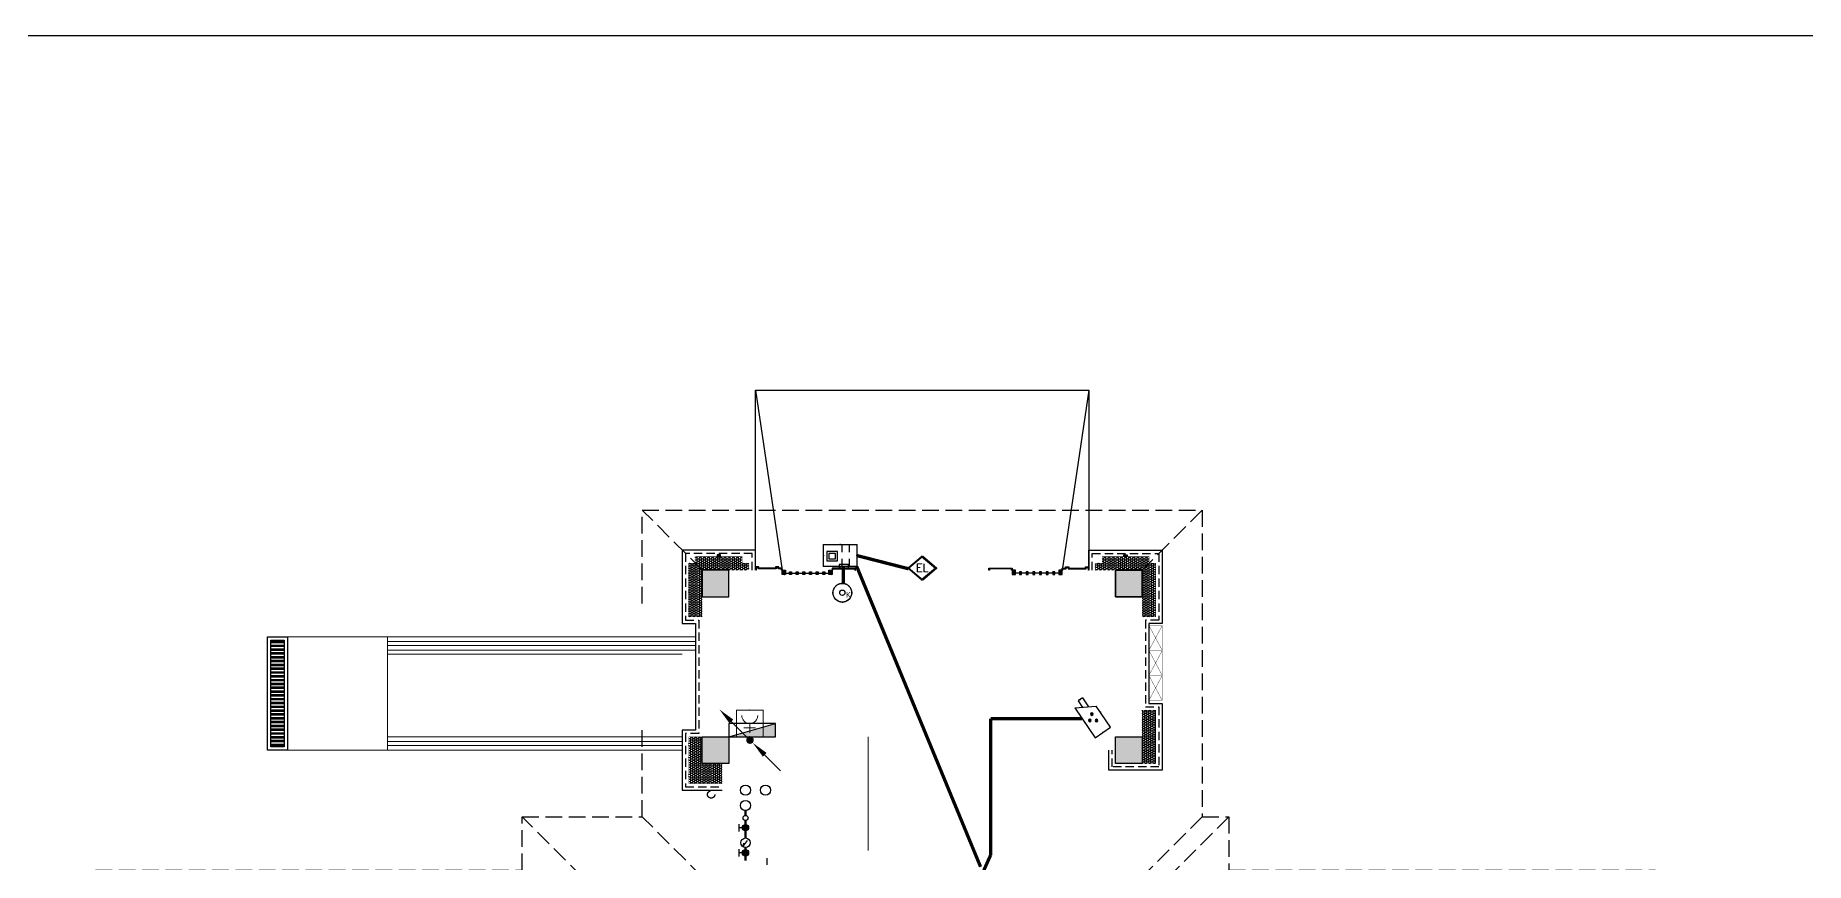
# Model space of a CAD drawing. Extents: x 2803505 to 5851001, y -1372902 to 24339.
# Drawn here: x 2872706 to 2899255, y -909559 to -897154 of the extents above; entities that cross this region are included whole.
import ezdxf
from ezdxf.enums import TextEntityAlignment as Align

# ---------------------------------------------------------------- set-up
doc = ezdxf.new("R2010")
doc.units = 0
doc.header["$LTSCALE"] = 1000
doc.header["$MEASUREMENT"] = 0
doc.linetypes.add('DASH', pattern=[0.35, 0.25, -0.1])
doc.linetypes.add('HIDDEN', pattern=[0.375, 0.25, -0.125])
doc.layers.get('0').update_dxf_attribs({"linetype": 'CONTINUOUS'})
for name, color, linetype in [('!!电气', 1, 'CONTINUOUS'), ('A-EQPM-MECH', 191, 'CONTINUOUS'), ('EQUIP-安防', 3, 'CONTINUOUS'), ('EQUIP_消火栓', 7, 'CONTINUOUS'), ('LWIRE', 4, 'CONTINUOUS'), ('VPIPE-凝结', 150, 'CONTINUOUS'), ('VPIPE-消防', 1, 'TG_X'), ('VPIPE-给水', 3, 'TG_J'), ('VPIPE-雨水', 4, 'DASH'), ('WIRE-安防', 4, 'CONTINUOUS'), ('WIRE-消防', 4, 'CONTINUOUS'), ('修改标示', 212, 'CONTINUOUS'), ('卫生间', 6, 'CONTINUOUS'), ('污水', 3, 'CONTINUOUS'), ('电气', 6, 'CONTINUOUS'), ('看线', 185, 'CONTINUOUS'), ('立面', 73, 'CONTINUOUS'), ('立面-看线', 251, 'CONTINUOUS'), ('给水', 4, 'CONTINUOUS'), ('设备', 253, 'CONTINUOUS'), ('铝合金', 144, 'CONTINUOUS')]:
    doc.layers.add(name, color=color, linetype=linetype)
for name, color, linetype, lineweight in [('EQUIP-消防', 3, 'CONTINUOUS', 20), ('PUB_HATCH', 8, 'CONTINUOUS', 9), ('STAIR', 252, 'CONTINUOUS', 20), ('平面-栏杆', 56, 'CONTINUOUS', 15), ('平面-看线', 252, 'CONTINUOUS', 15)]:
    doc.layers.add(name, color=color, linetype=linetype, lineweight=lineweight)
doc.styles.add('_TEL_DIM', font='SIMPLEX', dxfattribs={"width": 0.8, "height": 3.5, "bigfont": 'HZTXT'})
doc.styles.add('SM1', font='realsz.shx', dxfattribs={"width": 0.75, "bigfont": 'realhz.shx'})
doc.styles.get("Standard").update_dxf_attribs({"font": 'gbenor.shx', "bigfont": 'gbcbig.shx'})
doc.styles.add('TG_LINETYPE', font='SIMPLEX', dxfattribs={"width": 0.8, "height": 3, "bigfont": 'HZTXT'})
doc.linetypes.add('TG_J', pattern='A,2,-0.22,["J",TG_LINETYPE,S=0.1,R=0,X=-0.18,Y=-0.15],0', length=2.22)
doc.linetypes.add('TG_X', pattern='A,4,-0.3,["X",TG_LINETYPE,S=0.1,R=0,X=-0.23,Y=-0.15],0', length=4.3)
pattern_1 = [(45, (-853150.0334, -779765.5013), (-2.24506403, 2.24506403), [])]
pattern_2 = [(45, (-853350.0334, -780835.0008), (-2.24506403, 2.24506403), [])]
pattern_3 = [(45, (-665092.5196, -939480.5144), (-2.24506403, 2.24506403), [])]
pattern_4 = [(45, (-664992.5196, -939480.5153), (-2.24506403, 2.24506403), [])]
pattern_5 = [(45, (-664892.5196, -939480.5162), (-2.24506403, 2.24506403), [])]
pattern_6 = [(45, (-664792.5196, -939480.517), (-2.24506403, 2.24506403), [])]
pattern_7 = [(45, (-664692.5196, -939480.518), (-2.24506403, 2.24506403), [])]
pattern_8 = [(45, (-664592.5196, -939480.519), (-2.24506403, 2.24506403), [])]
pattern_9 = [(45, (-665202.5203, -939480.5138), (-2.24506403, 2.24506403), [])]
pattern_10 = [(45, (-664502.517, -939480.51), (-2.24506403, 2.24506403), [])]
pattern_11 = [(0, (-420517.216, -516416.725), (30.95625, 17.872595), [20.6375, -41.275]), (120, (-420517.216, -516416.725), (-30.9562463, 17.8726014), [20.6375, -41.275]), (60, (-420517.216, -516416.725), (3.7e-06, 35.7451964), [-41.275, 20.6375])]
pattern_12 = [(45, (-665142.2845, -939480.3315), (-2.24506403, 2.24506403), [])]

# ---------------------------------------------------------------- blocks, each defined once
blk = doc.blocks.new('A$C2705576B')
at = {"layer": '给水'}
h = blk.add_hatch(color=252, dxfattribs=at)
edge = h.paths.add_edge_path()
edge.add_arc((417, -1741), 47.2, 0, 360)
h = blk.add_hatch(color=252, dxfattribs=at)
edge = h.paths.add_edge_path()
edge.add_arc((795, -1741), 47.2, 0, 360)
at = {"layer": '给水', "color": 252}
for p, q in [((363, -1645), (472, -1645)), ((417, -1741), (417, -1645)), ((601, -1768), (525, -1704)), ((525, -1704), (564, -1715)), ((740, -1645), (849, -1645)), ((795, -1741), (795, -1645))]:
    blk.add_line(p, q, dxfattribs=at)
at = {"layer": '给水', "color": 252, "const_width": 35.4}
for points in [[(499, -1741), (302, -1741)], [(903, -1741), (641, -1741)], [(1053, -1741), (978, -1741)]]:
    blk.add_lwpolyline(points, dxfattribs=at)
at = {"layer": '给水', "color": 252}
for centre, radius in [((417, -1741), 47.2), ((570, -1741), 70.8), ((795, -1741), 47.2), ((941, -1741), 37.5)]:
    blk.add_circle(centre, radius, dxfattribs=at)
blk = doc.blocks.new('$TwtSys$00000434')
at = {"color": 252}
for p, q in [((-0.5, 0.5), (-0.5, -0.5)), ((-0.5, -0.5), (0.5, 0.5)), ((0.5, 0.5), (-0.5, 0.5)), ((0.5, -0.5), (0.5, 0.5)), ((-0.5, -0.5), (0.5, -0.5))]:
    blk.add_line(p, q, dxfattribs=at)
blk.add_solid([(0.5, -0.5), (0.5, 0.5), (-0.5, -0.5)], dxfattribs=at)
blk = doc.blocks.new('A$C028C60F5')
at = {"color": 252}
blk.add_lwpolyline([(400, 0), (0, 0), (0, -400), (400, -400)], close=True, dxfattribs=at)
at = {"layer": 'PUB_HATCH', "color": 252}
blk.add_solid([(0, -400), (400, -400), (0, 0), (400, 0)], dxfattribs=at)
blk = doc.blocks.new('A$C7D502F78')
at = {"layer": '修改标示', "ltscale": 2}
blk.add_lwpolyline([(-151, 197), (-11, 197), (-11, 142), (-151, 142)], close=True, dxfattribs=at)
blk = doc.blocks.new('A$C148B7D8E')
at = {"layer": '卫生间', "color": 252, "linetype": 'DASH'}
for p, q in [((7700, 15400), (8600, 14500)), ((15200, 14500), (16100, 15400)), ((7300, 10800), (8200, 9900)), ((7700, 10800), (8600, 9900)), ((15200, 9900), (16100, 10800)), ((17000, 9900), (17900, 10800)), ((900, 10000), (1800, 9100)), ((7300, 10000), (8200, 9100)), ((17900, 10000), (17000, 9100)), ((24300, 10000), (23400, 9100)), ((-900, 9000), (0, 8100)), ((900, 9000), (1800, 8100)), ((24300, 9000), (23400, 8100)), ((-900, -900), (0, 0)), ((1750, -900), (2650, 0)), ((22550, 0), (23450, -900)), ((2650, -1200), (1750, -2100)), ((22550, -1200), (23450, -2100))]:
    blk.add_line(p, q, dxfattribs=at)
for points in [[(16100, 14000), (16100, 15400), (7700, 15400), (7700, 10800), (7300, 10800), (7300, 10000), (900, 10000), (900, 9000), (-900, 9000), (-900, -900), (1750, -900), (1750, -2100), (23450, -2100), (23450, -900), (25100, -900)], [(25100, 9000), (24300, 9000), (24300, 10000), (17900, 10000), (17900, 10800), (16100, 10800), (16100, 12200)]]:
    blk.add_lwpolyline(points, dxfattribs=at)
blk = doc.blocks.new('A$C3EFA6995')
for p in [(9700, 100), (9700, -2400), (15900, -2400)]:
    blk.add_blockref('A$C028C60F5', p)
at = {"xscale": -1}
blk.add_blockref('A$C028C60F5', (16300, 100), dxfattribs=at)
blk = doc.blocks.new('A$C66B635E3')
h = blk.add_hatch()
h.set_pattern_fill('ANSI32', color=252, scale=12, angle=135)
h.set_pattern_definition([(180, (28380, 14600), (-4e-15, -57.15), []), (180, (28360.95, 14619.05), (-4e-15, -57.15), [])])
h.paths.add_polyline_path([(28430, 12950), (28630, 12950), (28630, 14550), (28430, 14550)])
at = {"layer": '立面'}
h = blk.add_hatch(dxfattribs=at)
h.set_pattern_fill('ANSI31', color=252, scale=2)
h.set_pattern_definition(pattern_1)
h.paths.add_polyline_path([(35125, 15800), (35175, 15800), (35175, 15830), (35125, 15830)])
h = blk.add_hatch(dxfattribs=at)
h.set_pattern_fill('ANSI31', color=252, scale=2)
h.set_pattern_definition(pattern_1)
h.paths.add_polyline_path([(41275, 15800), (41225, 15800), (41225, 15830), (41275, 15830)])
h = blk.add_hatch(dxfattribs=at)
h.set_pattern_fill('ANSI31', color=252, scale=2)
h.set_pattern_definition(pattern_12)
h.paths.add_polyline_path([(35700, 15600), (36100, 15600), (36100, 15630), (36050, 15630), (36050, 15650), (36000, 15650), (36000, 15630), (35750, 15630), (35750, 15650), (35700, 15650)])
h.paths.add_polyline_path([(35710, 15600), (36090, 15600), (36090, 15620), (36040, 15620), (36040, 15640), (36010, 15640), (36010, 15620), (35740, 15620), (35740, 15640), (35710, 15640)])
h = blk.add_hatch(dxfattribs=at)
h.set_pattern_fill('ANSI31', color=252, scale=2)
h.set_pattern_definition(pattern_9)
h.paths.add_polyline_path([(36100, 15600), (36150, 15600), (36150, 15533), (36100, 15533)])
h = blk.add_hatch(dxfattribs=at)
h.set_pattern_fill('ANSI31', color=252, scale=2)
h.set_pattern_definition(pattern_3)
h.paths.add_polyline_path([(36210, 15573), (36240, 15573), (36240, 15533), (36210, 15533)])
h = blk.add_hatch(dxfattribs=at)
h.set_pattern_fill('ANSI31', color=252, scale=2)
h.set_pattern_definition(pattern_4)
h.paths.add_polyline_path([(36310, 15573), (36340, 15573), (36340, 15533), (36310, 15533)])
h = blk.add_hatch(dxfattribs=at)
h.set_pattern_fill('ANSI31', color=252, scale=2)
h.set_pattern_definition(pattern_5)
h.paths.add_polyline_path([(36410, 15573), (36440, 15573), (36440, 15533), (36410, 15533)])
h = blk.add_hatch(dxfattribs=at)
h.set_pattern_fill('ANSI31', color=252, scale=2)
h.set_pattern_definition(pattern_6)
h.paths.add_polyline_path([(36510, 15573), (36540, 15573), (36540, 15533), (36510, 15533)])
h = blk.add_hatch(dxfattribs=at)
h.set_pattern_fill('ANSI31', color=252, scale=2)
h.set_pattern_definition(pattern_7)
h.paths.add_polyline_path([(36610, 15573), (36640, 15573), (36640, 15533), (36610, 15533)])
h = blk.add_hatch(dxfattribs=at)
h.set_pattern_fill('ANSI31', color=252, scale=2)
h.set_pattern_definition(pattern_8)
h.paths.add_polyline_path([(36710, 15573), (36740, 15573), (36740, 15533), (36710, 15533)])
h = blk.add_hatch(dxfattribs=at)
h.set_pattern_fill('ANSI31', color=252, scale=2)
h.set_pattern_definition(pattern_10)
h.paths.add_polyline_path([(36800, 15600), (36850, 15600), (36850, 15533), (36800, 15533)])
h = blk.add_hatch(dxfattribs=at)
h.set_pattern_fill('ANSI31', color=252, scale=2)
h.set_pattern_definition(pattern_2)
edge = h.paths.add_edge_path()
edge.add_line((36850, 15600), (36860, 15600))
edge.add_line((36860, 15600), (36860, 15620))
edge.add_line((36860, 15620), (37190, 15620))
edge.add_line((37190, 15620), (37190, 15600))
edge.add_line((37190, 15600), (37200, 15600))
edge.add_line((37200, 15600), (37200, 15630))
edge.add_line((37200, 15630), (36850, 15630))
edge.add_line((36850, 15630), (36850, 15600))
h = blk.add_hatch(dxfattribs=at)
h.set_pattern_fill('ANSI31', color=252, scale=2)
h.set_pattern_definition(pattern_2)
edge = h.paths.add_edge_path()
edge.add_line((39550, 15600), (39540, 15600))
edge.add_line((39540, 15600), (39540, 15620))
edge.add_line((39540, 15620), (39210, 15620))
edge.add_line((39210, 15620), (39210, 15600))
edge.add_line((39210, 15600), (39200, 15600))
edge.add_line((39200, 15600), (39200, 15630))
edge.add_line((39200, 15630), (39550, 15630))
edge.add_line((39550, 15630), (39550, 15600))
h = blk.add_hatch(dxfattribs=at)
h.set_pattern_fill('ANSI31', color=252, scale=2)
h.set_pattern_definition(pattern_10)
h.paths.add_polyline_path([(39600, 15600), (39550, 15600), (39550, 15533), (39600, 15533)])
h = blk.add_hatch(dxfattribs=at)
h.set_pattern_fill('ANSI31', color=252, scale=2)
h.set_pattern_definition(pattern_8)
h.paths.add_polyline_path([(39690, 15573), (39660, 15573), (39660, 15533), (39690, 15533)])
h = blk.add_hatch(dxfattribs=at)
h.set_pattern_fill('ANSI31', color=252, scale=2)
h.set_pattern_definition(pattern_7)
h.paths.add_polyline_path([(39790, 15573), (39760, 15573), (39760, 15533), (39790, 15533)])
h = blk.add_hatch(dxfattribs=at)
h.set_pattern_fill('ANSI31', color=252, scale=2)
h.set_pattern_definition(pattern_6)
h.paths.add_polyline_path([(39890, 15573), (39860, 15573), (39860, 15533), (39890, 15533)])
h = blk.add_hatch(dxfattribs=at)
h.set_pattern_fill('ANSI31', color=252, scale=2)
h.set_pattern_definition(pattern_5)
h.paths.add_polyline_path([(39990, 15573), (39960, 15573), (39960, 15533), (39990, 15533)])
h = blk.add_hatch(dxfattribs=at)
h.set_pattern_fill('ANSI31', color=252, scale=2)
h.set_pattern_definition(pattern_4)
h.paths.add_polyline_path([(40090, 15573), (40060, 15573), (40060, 15533), (40090, 15533)])
h = blk.add_hatch(dxfattribs=at)
h.set_pattern_fill('ANSI31', color=252, scale=2)
h.set_pattern_definition(pattern_3)
h.paths.add_polyline_path([(40190, 15573), (40160, 15573), (40160, 15533), (40190, 15533)])
h = blk.add_hatch(dxfattribs=at)
h.set_pattern_fill('ANSI31', color=252, scale=2)
h.set_pattern_definition(pattern_9)
h.paths.add_polyline_path([(40300, 15600), (40250, 15600), (40250, 15533), (40300, 15533)])
h = blk.add_hatch(dxfattribs=at)
h.set_pattern_fill('ANSI31', color=252, scale=2)
h.set_pattern_definition(pattern_12)
h.paths.add_polyline_path([(40700, 15600), (40300, 15600), (40300, 15630), (40350, 15630), (40350, 15650), (40400, 15650), (40400, 15630), (40650, 15630), (40650, 15650), (40700, 15650)])
h.paths.add_polyline_path([(40690, 15600), (40310, 15600), (40310, 15620), (40360, 15620), (40360, 15640), (40390, 15640), (40390, 15620), (40660, 15620), (40660, 15640), (40690, 15640)])
at = {"layer": '立面-看线'}
h = blk.add_hatch(dxfattribs=at)
h.set_pattern_fill('HONEY', color=252, scale=13)
h.set_pattern_definition(pattern_11)
h.paths.add_polyline_path([(35500, 15700), (35500, 15800), (34800, 15800), (34800, 15700), (34700, 15700), (34700, 14900), (34900, 14900), (34900, 15600), (35599, 15600), (35599, 15700)])
h = blk.add_hatch(dxfattribs=at)
h.set_pattern_fill('HONEY', color=252, scale=13)
h.set_pattern_definition(pattern_11)
h.paths.add_polyline_path([(40900, 15700), (40900, 15800), (41600, 15800), (41600, 15700), (41700, 15700), (41700, 14900), (41500, 14900), (41500, 15600), (40801, 15600), (40801, 15700)])
h = blk.add_hatch(dxfattribs=at)
h.set_pattern_fill('HONEY', color=252, scale=13)
h.set_pattern_definition([(0, (-420616.579, -519516.725), (30.95625, 17.872595), [20.6375, -41.275]), (120, (-420616.579, -519516.725), (-30.9562463, 17.8726014), [20.6375, -41.275]), (60, (-420616.579, -519516.725), (3.7e-06, 35.7451964), [-41.275, 20.6375])])
h.paths.add_polyline_path([(41500, 12900), (41500, 12900), (41500, 13500), (41699, 13500), (41699, 12700), (41500, 12700)])
h = blk.add_hatch(dxfattribs=at)
h.set_pattern_fill('HONEY', color=252, scale=13)
h.set_pattern_definition([(0, (-420616.579, -519916.725), (30.95625, 17.872595), [20.6375, -41.275]), (120, (-420616.579, -519916.725), (-30.9562463, 17.8726014), [20.6375, -41.275]), (60, (-420616.579, -519916.725), (3.7e-06, 35.7451964), [-41.275, 20.6375])])
h.paths.add_polyline_path([(35200, 12700), (34900, 12700), (34900, 13100), (34701, 13100), (34701, 12400), (35200, 12400)])
at = {"color": 252, "const_width": 8}
for points in [[(34900, 14900), (34700, 14900), (34700, 15700), (34800, 15700), (34800, 15800), (35090, 15800), (35090, 15800), (35210, 15800), (35210, 15800), (35500, 15800), (35500, 15700), (35600, 15700), (35600, 15600)], [(41500, 14900), (41700, 14900), (41700, 15700), (41600, 15700), (41600, 15800), (41310, 15800), (41310, 15800), (41190, 15800), (41190, 15800), (40900, 15800), (40900, 15700), (40800, 15700), (40800, 15600)], [(41500, 13500), (41700, 13500), (41700, 12700), (41100, 12700), (41100, 12900)], [(34900, 13100), (34700, 13100), (34700, 12400), (35200, 12400)]]:
    blk.add_lwpolyline(points, dxfattribs=at)
at = {"color": 252}
for points in [[(28380, 14600), (28680, 14600), (28680, 12900), (28380, 12900)], [(28430, 14550), (28630, 14550), (28630, 12950), (28430, 12950)]]:
    blk.add_lwpolyline(points, close=True, dxfattribs=at)
at = {"layer": 'A-EQPM-MECH', "color": 252}
for points in [[(35700, 15600), (35700, 18300), (40700, 18300), (40700, 15600)], [(35700, 18300), (36100, 15600)], [(40700, 18300), (40300, 15600)]]:
    blk.add_lwpolyline(points, dxfattribs=at)
at = {"layer": 'STAIR', "color": 252}
for p, q in [((34600, 14340), (30180, 14340)), ((37390, 13100), (37390, 11394))]:
    blk.add_line(p, q, dxfattribs=at)
blk.add_lwpolyline([(30180, 14600), (28680, 14600), (28680, 12900), (30180, 12900)], close=True, dxfattribs=at)
at = {"layer": 'VPIPE-凝结', "color": 252}
blk.add_line((35875, 11180), (35875, 11278), dxfattribs=at)
at = {"layer": 'VPIPE-消防', "color": 252, "linetype": 'Continuous'}
blk.add_circle((35850, 12300), 75, dxfattribs=at)
at = {"layer": 'VPIPE-给水', "color": 252, "linetype": 'Continuous'}
for centre in [(35550, 12300), (35550, 12070)]:
    blk.add_circle(centre, 75, dxfattribs=at)
at = {"layer": 'VPIPE-雨水', "color": 252}
blk.add_circle((35035, 12235), 55, dxfattribs=at)
at = {"layer": '平面-栏杆', "color": 252}
for p, q in [((30180, 14530), (34800, 14530)), ((30180, 14470), (34800, 14470)), ((30180, 13030), (34600, 13030)), ((30180, 12970), (34600, 12970))]:
    blk.add_line(p, q, dxfattribs=at)
at = {"layer": '平面-看线', "color": 252}
for p, q in [((30180, 14600), (34800, 14600)), ((30180, 14400), (30180, 14600)), ((30180, 14400), (34800, 14400)), ((30180, 13100), (34600, 13100)), ((30180, 12900), (30180, 13100)), ((30180, 12900), (34600, 12900))]:
    blk.add_line(p, q, dxfattribs=at)
at = {"layer": '看线', "color": 252}
for points in [[(35700, 15600), (35700, 15900), (34600, 15900), (34600, 14800), (34800, 14800), (34800, 13200), (34600, 13200), (34600, 12300), (35200, 12300)], [(40700, 15600), (40700, 15900), (41800, 15900), (41800, 14800), (41600, 14800), (41600, 13600), (41800, 13600), (41800, 12600), (41000, 12600), (41000, 12900)]]:
    blk.add_lwpolyline(points, dxfattribs=at)
at = {"layer": '看线', "color": 252, "linetype": 'HIDDEN', "ltscale": 0.5}
for points in [[(35650, 15600), (35650, 15850), (34650, 15850), (34650, 14850), (34850, 14850), (34850, 13150), (34650, 13150), (34650, 12350), (35200, 12350)], [(40750, 15600), (40750, 15850), (41750, 15850), (41750, 14850), (41550, 14850), (41550, 13550), (41750, 13550), (41750, 12650), (41050, 12650), (41050, 12900)]]:
    blk.add_lwpolyline(points, dxfattribs=at)
at = {"layer": '立面', "color": 252}
for p, q in [((36310, 15573), (36340, 15573)), ((36310, 15533), (36310, 15573)), ((36340, 15533), (36310, 15533)), ((36340, 15573), (36340, 15533)), ((40090, 15573), (40060, 15573)), ((40060, 15573), (40060, 15533)), ((40060, 15533), (40090, 15533)), ((40090, 15533), (40090, 15573))]:
    blk.add_line(p, q, dxfattribs=at)
for points in [[(35125, 15800), (35175, 15800), (35175, 15830), (35125, 15830)], [(41275, 15800), (41225, 15800), (41225, 15830), (41275, 15830)], [(36100, 15600), (36150, 15600), (36150, 15533), (36100, 15533)], [(36410, 15573), (36440, 15573), (36440, 15533), (36410, 15533)], [(36510, 15573), (36540, 15573), (36540, 15533), (36510, 15533)], [(36610, 15573), (36640, 15573), (36640, 15533), (36610, 15533)], [(36710, 15573), (36740, 15573), (36740, 15533), (36710, 15533)], [(36800, 15600), (36850, 15600), (36850, 15533), (36800, 15533)], [(39600, 15600), (39550, 15600), (39550, 15533), (39600, 15533)], [(39690, 15573), (39660, 15573), (39660, 15533), (39690, 15533)], [(39790, 15573), (39760, 15573), (39760, 15533), (39790, 15533)], [(39890, 15573), (39860, 15573), (39860, 15533), (39890, 15533)], [(39990, 15573), (39960, 15573), (39960, 15533), (39990, 15533)], [(40300, 15600), (40250, 15600), (40250, 15533), (40300, 15533)]]:
    blk.add_lwpolyline(points, close=True, dxfattribs=at)
for points in [[(36850, 15600), (36860, 15600), (36860, 15620), (37190, 15620), (37190, 15600), (37200, 15600), (37200, 15630), (36850, 15630), (36850, 15600)], [(39550, 15600), (39540, 15600), (39540, 15620), (39210, 15620), (39210, 15600), (39200, 15600), (39200, 15630), (39550, 15630), (39550, 15600)]]:
    blk.add_lwpolyline(points, dxfattribs=at)
at = {"layer": '设备', "color": 252, "const_width": 5}
for points in [[(41600, 14395), (41600, 14770), (41800, 14770), (41800, 14395)], [(41600, 14020), (41600, 14395), (41800, 14395), (41800, 14020)], [(41600, 13645), (41600, 14020), (41800, 14020), (41800, 13645)]]:
    blk.add_lwpolyline(points, close=True, dxfattribs=at)
for points in [[(41600, 14770), (41800, 14395)], [(41800, 14770), (41600, 14395)], [(41600, 14395), (41800, 14020)], [(41800, 14395), (41600, 14020)], [(41600, 14020), (41800, 13645)], [(41800, 14020), (41600, 13645)]]:
    blk.add_lwpolyline(points, dxfattribs=at)
at = {"layer": '铝合金', "color": 252}
for p, q in [((36150, 15553), (36210, 15553)), ((36240, 15553), (36310, 15553)), ((36340, 15553), (36410, 15553)), ((36440, 15553), (36510, 15553)), ((36540, 15553), (36610, 15553)), ((36640, 15553), (36710, 15553)), ((36740, 15553), (36800, 15553)), ((39660, 15553), (39600, 15553)), ((39760, 15553), (39690, 15553)), ((39860, 15553), (39790, 15553)), ((39960, 15553), (39890, 15553)), ((40060, 15553), (39990, 15553)), ((40160, 15553), (40090, 15553)), ((40250, 15553), (40190, 15553))]:
    blk.add_line(p, q, dxfattribs=at)
for points in [[(35125, 15800), (35175, 15800), (35175, 15830), (35125, 15830)], [(41275, 15800), (41225, 15800), (41225, 15830), (41275, 15830)], [(36100, 15600), (36150, 15600), (36150, 15533), (36100, 15533)], [(36210, 15573), (36240, 15573), (36240, 15533), (36210, 15533)], [(36310, 15573), (36340, 15573), (36340, 15533), (36310, 15533)], [(36410, 15573), (36440, 15573), (36440, 15533), (36410, 15533)], [(36510, 15573), (36540, 15573), (36540, 15533), (36510, 15533)], [(36610, 15573), (36640, 15573), (36640, 15533), (36610, 15533)], [(36710, 15573), (36740, 15573), (36740, 15533), (36710, 15533)], [(36800, 15600), (36850, 15600), (36850, 15533), (36800, 15533)], [(39600, 15600), (39550, 15600), (39550, 15533), (39600, 15533)], [(39690, 15573), (39660, 15573), (39660, 15533), (39690, 15533)], [(39790, 15573), (39760, 15573), (39760, 15533), (39790, 15533)], [(39890, 15573), (39860, 15573), (39860, 15533), (39890, 15533)], [(39990, 15573), (39960, 15573), (39960, 15533), (39990, 15533)], [(40090, 15573), (40060, 15573), (40060, 15533), (40090, 15533)], [(40190, 15573), (40160, 15573), (40160, 15533), (40190, 15533)], [(40300, 15600), (40250, 15600), (40250, 15533), (40300, 15533)]]:
    blk.add_lwpolyline(points, close=True, dxfattribs=at)
for points in [[(36100, 15600), (36100, 15630), (36050, 15630), (36050, 15650), (36000, 15650), (36000, 15630), (35750, 15630), (35750, 15650), (35700, 15650), (35700, 15600)], [(36090, 15600), (36090, 15620), (36040, 15620), (36040, 15640), (36010, 15640), (36010, 15620), (35740, 15620), (35740, 15640), (35710, 15640), (35710, 15600)], [(36850, 15600), (36860, 15600), (36860, 15620), (37190, 15620), (37190, 15600), (37200, 15600), (37200, 15630), (36850, 15630), (36850, 15600)], [(39550, 15600), (39540, 15600), (39540, 15620), (39210, 15620), (39210, 15600), (39200, 15600), (39200, 15630), (39550, 15630), (39550, 15600)], [(40300, 15600), (40300, 15630), (40350, 15630), (40350, 15650), (40400, 15650), (40400, 15630), (40650, 15630), (40650, 15650), (40700, 15650), (40700, 15600)], [(40310, 15600), (40310, 15620), (40360, 15620), (40360, 15640), (40390, 15640), (40390, 15620), (40660, 15620), (40660, 15640), (40690, 15640), (40690, 15600)]]:
    blk.add_lwpolyline(points, dxfattribs=at)
at = {"color": 252}
for name, p in [('A$C148B7D8E', (-100, 1100)), ('A$C028C60F5', (41100, 15600))]:
    blk.add_blockref(name, p, dxfattribs=at)
at = {"color": 252, "xscale": -1}
for name, p in [('A$C148B7D8E', (50100, 1100)), ('A$C3EFA6995', (51200, 15500))]:
    blk.add_blockref(name, p, dxfattribs=at)
at = {"layer": 'EQUIP_消火栓', "color": 252, "xscale": 700, "yscale": 200, "zscale": 700}
blk.add_blockref('$TwtSys$00000434', (35650, 13200), dxfattribs=at)
at = {"layer": '修改标示', "color": 252, "ltscale": 2, "xscale": -1}
blk.add_blockref('A$C7D502F78', (36944, 15488), dxfattribs=at)
at = {"layer": '污水', "color": 252, "rotation": 90.00000000010901}
blk.add_blockref('A$C2705576B', (33809, 10942), dxfattribs=at)
blk = doc.blocks.new('$equip$00002474')
for p, q in [((-0.52, 0), (0, 0.44)), ((0, -0.44), (-0.52, 0)), ((0, 0.44), (0.52, 0)), ((0.52, 0), (0, -0.44))]:
    blk.add_line(p, q)
at = {"const_width": 0.04}
blk.add_lwpolyline([(0, 0.44), (-0.52, 0), (0, -0.44), (0.52, 0), (0, 0.44), (-0.52, 0)], dxfattribs=at)
for p in [(-0.52, 0), (0, 0.44), (0.52, 0), (0, -0.44)]:
    blk.add_point(p)
at = {"color": 7, "style": '_TEL_DIM'}
blk.add_attdef('$TEXT$', text='', height=0.3, dxfattribs=at).set_placement((0.028, 0.012), align=Align.MIDDLE_CENTER)
at = {"color": 7, "style": '_TEL_DIM', "flags": 1}
blk.add_attdef('A', text='', height=0.00002, dxfattribs=at).set_placement((0, 0), align=Align.MIDDLE_CENTER)
blk = doc.blocks.new('$equip$00002656')
for p, q in [((-0.5, 1), (-0.5, 0)), ((0.5, 1), (-0.5, 1)), ((0.5, 0), (0.5, 1)), ((-0.5, 0), (0.5, 0)), ((-0.219, 0.331), (0.222, 0.331)), ((0, 0.5), (0, 0.15))]:
    blk.add_line(p, q)
at = {"const_width": 0.04}
blk.add_lwpolyline([(-0.5, 1), (0.5, 1), (0.5, 0), (-0.5, 0), (-0.5, 1), (0.5, 1)], dxfattribs=at)
blk.add_arc((0, 0.8), 0.3, 180, 0)
for p in [(0, 1), (-0.5, 0.5), (0, 0), (0.5, 0.5)]:
    blk.add_point(p)
at = {"color": 7, "flags": 1}
for tag, height, p in [('A', 0.00002, (0, 0)), ('B', 0.4, (0.762, 0.292))]:
    blk.add_attdef(tag, text='', height=height, dxfattribs=at).set_placement(p, align=Align.MIDDLE_CENTER)
blk = doc.blocks.new('$equip$00001465')
for p, q in [((-0.75, 0.1), (-0.457, 0.1)), ((-0.75, -0.1), (-0.75, 0.1)), ((-0.6, 0.35), (-0.2, -0.35)), ((-0.6, 0.35), (0.75, 0.35)), ((0.75, 0.35), (0.75, -0.35)), ((-0.75, -0.1), (-0.343, -0.1)), ((0.75, -0.35), (-0.2, -0.35))]:
    blk.add_line(p, q)
for centre in [(-0.05, -0.05), (0.1, 0.15), (0.25, -0.05)]:
    blk.add_circle(centre, 0.05)
for p in [(-0.75, 0), (0.075, 0.35), (0.75, 0), (0.075, -0.35)]:
    blk.add_point(p)
for points in [[(-0.05, 0), (-0.05, 0), (-0.075, -0.007), (-0.025, -0.007)], [(0.057, 0.175), (0.143, 0.175), (0.05, 0.15), (0.15, 0.15)], [(0.057, 0.125), (0.143, 0.125), (0.05, 0.15), (0.15, 0.15)], [(0.075, 0.193), (0.125, 0.193), (0.057, 0.175), (0.143, 0.175)], [(0.075, 0.107), (0.125, 0.107), (0.057, 0.125), (0.143, 0.125)], [(0.1, 0.2), (0.1, 0.2), (0.075, 0.193), (0.125, 0.193)], [(0.1, 0.1), (0.1, 0.1), (0.075, 0.107), (0.125, 0.107)], [(0.25, 0), (0.25, 0), (0.225, -0.007), (0.275, -0.007)], [(-0.093, -0.025), (-0.007, -0.025), (-0.1, -0.05), (0, -0.05)], [(-0.093, -0.075), (-0.007, -0.075), (-0.1, -0.05), (0, -0.05)], [(-0.075, -0.007), (-0.025, -0.007), (-0.093, -0.025), (-0.007, -0.025)], [(-0.075, -0.093), (-0.025, -0.093), (-0.093, -0.075), (-0.007, -0.075)], [(-0.05, -0.1), (-0.05, -0.1), (-0.075, -0.093), (-0.025, -0.093)], [(0.207, -0.025), (0.293, -0.025), (0.2, -0.05), (0.3, -0.05)], [(0.207, -0.075), (0.293, -0.075), (0.2, -0.05), (0.3, -0.05)], [(0.225, -0.007), (0.275, -0.007), (0.207, -0.025), (0.293, -0.025)], [(0.225, -0.093), (0.275, -0.093), (0.207, -0.075), (0.293, -0.075)], [(0.25, -0.1), (0.25, -0.1), (0.225, -0.093), (0.275, -0.093)]]:
    blk.add_solid(points)
at = {"flags": 9}
blk.add_attdef('A', (-0.016, -0.016), '', height=0.00002, dxfattribs=at)
blk = doc.blocks.new('$TelecSys$00000081')
for p, q in [((0.104, 0.104), (0.104, 0.104)), ((-1.15, -1.15), (-0.55, -0.55)), ((-0.104, -0.104), (-0.104, -0.104))]:
    blk.add_line(p, q)
at = {"const_width": 0.142}
blk.add_lwpolyline([(0.071, 0, 1), (-0.071, 0, 1)], format="xyb", close=True, dxfattribs=at)
blk.add_solid([(-0.62, -0.48), (-0.48, -0.62), (-0.1, -0.1)])
at = {"width": 0.8, "flags": 9}
blk.add_attdef('A', (0, 0), '', height=0.00002, rotation=180, dxfattribs=at)
blk = doc.blocks.new('$TelecSys$00000079')
for p, q in [((0.7, 0.7), (0, 0)), ((0.104, 0.104), (0.104, 0.104)), ((-0.104, -0.104), (-0.104, -0.104))]:
    blk.add_line(p, q)
at = {"const_width": 0.142}
blk.add_lwpolyline([(-0.071, 0, 1), (0.071, 0, 1)], format="xyb", close=True, dxfattribs=at)
blk.add_solid([(0.63, 0.77), (0.77, 0.63), (1.15, 1.15)])
at = {"width": 0.8, "flags": 9}
blk.add_attdef('A', (0, 0), '', height=0.00002, dxfattribs=at)
blk = doc.blocks.new('$equip$00002625')
at = {"linetype": 'Continuous'}
for p, q in [((-0.625, -0.415), (-0.625, 0.415)), ((-0.625, 0.415), (0.625, 0.415)), ((0.071, 0.129), (0.071, 0.415)), ((0.35, 0.129), (0.35, 0.415)), ((0.625, 0.415), (0.625, -0.415)), ((0.625, -0.415), (-0.625, -0.415)), ((0.071, -0.415), (0.071, -0.129)), ((0.35, -0.415), (0.35, -0.129))]:
    blk.add_line(p, q, dxfattribs=at)
for p, q in [((-0.092, 0.153), (-0.504, 0.153)), ((-0.504, 0.153), (-0.504, -0.199)), ((-0.172, 0.073), (-0.424, 0.073)), ((-0.424, 0.073), (-0.424, -0.119)), ((-0.172, -0.119), (-0.172, 0.073)), ((-0.092, -0.199), (-0.092, 0.153)), ((-0.504, -0.199), (-0.092, -0.199)), ((-0.424, -0.119), (-0.172, -0.119))]:
    blk.add_line(p, q)
at = {"const_width": 0.04}
blk.add_lwpolyline([(-0.625, 0.415), (0.625, 0.415), (0.625, -0.415), (-0.625, -0.415), (-0.625, 0.415), (0.625, 0.415)], dxfattribs=at)
for p in [(-0.625, 0), (0, 0.415), (0.625, 0), (0, -0.415)]:
    blk.add_point(p)
at = {"color": 7, "style": '_TEL_DIM', "flags": 1}
blk.add_attdef('A', text='', height=0.000025, dxfattribs=at).set_placement((0, 0), align=Align.MIDDLE_CENTER)
blk = doc.blocks.new('$equip$00002479')
at = {"const_width": 0.04}
blk.add_lwpolyline([(-0.3, 0, 1), (0.3, 0, 1), (-0.3, 0, 0.942883)], format="xyb", dxfattribs=at)
for radius in [0.3, 0.0841]:
    blk.add_circle((0, 0), radius)
for p in [(-0.3, 0), (0, 0.3), (0.3, 0), (0, -0.3)]:
    blk.add_point(p)
at = {"color": 7, "style": '_TEL_DIM', "flags": 1}
blk.add_attdef('A', text='', height=0.00002, dxfattribs=at).set_placement((0, 0), align=Align.MIDDLE_CENTER)
blk = doc.blocks.new('A$C18BE6784')
at = {"layer": 'EQUIP-安防', "linetype": 'ByBlock', "xscale": 400, "yscale": 400, "zscale": 400}
blk.add_blockref('$equip$00002479', (-47, 62), dxfattribs=at)
at = {"layer": 'EQUIP-安防', "color": 7, "linetype": 'ByBlock', "style": 'SM1', "width": 0.75}
blk.add_text('K', height=71.8, dxfattribs=at).set_placement((0, 0))

msp = doc.modelspace()

# ---------------------------------------------------------------- linework, layer by layer
at = {"layer": '!!电气', "color": 252}
msp.add_line((2836003.5, -897153.6), (2909608.4, -897153.6), dxfattribs=at)
at = {"layer": 'WIRE-安防', "color": 6, "const_width": 50}
for points in [[(2885024.8, -904953.6), (2885802, -905152.7)], [(2885024.8, -905119.6), (2886881, -909622)]]:
    msp.add_lwpolyline(points, dxfattribs=at)
at = {"layer": 'WIRE-安防', "color": 6, "linetype": 'Continuous', "const_width": 50}
msp.add_lwpolyline([(2884825.4, -905372), (2884825.4, -905119.6)], dxfattribs=at)
at = {"layer": 'WIRE-消防', "color": 4, "const_width": 50}
for points in [[(2888404.9, -907399.9), (2887031.3, -907399.9)], [(2887031.3, -907399.9), (2887031.3, -909447.9)], [(2887031.3, -909447.9), (2886931, -909672)]]:
    msp.add_lwpolyline(points, dxfattribs=at)

# ---------------------------------------------------------------- block references
at = {"layer": '!!电气'}
msp.add_blockref('A$C66B635E3', (2847806, -920772), dxfattribs=at)
at = {"layer": 'EQUIP-安防', "color": 6, "xscale": 400, "yscale": 400, "zscale": 400}
msp.add_blockref('$equip$00002625', (2884774.8, -904953.6), dxfattribs=at)
at = {"layer": 'EQUIP-安防', "xscale": 400, "yscale": 400, "zscale": 400}
msp.add_blockref('$equip$00002474', (2885997.2, -905141.9), dxfattribs=at).add_auto_attribs({'$TEXT$': 'EL'})
at = {"layer": 'EQUIP-安防'}
ref = msp.add_blockref('$equip$00002474', (2886014.7, -905141.9), dxfattribs=dict(at, xscale=-400, yscale=400, zscale=400))
ref.add_attrib('$TEXT$', 'EL', dxfattribs={"layer": '0', "color": 7, "height": 120, "style": '_TEL_DIM'}).set_placement((2886003.5, -905137.1), align=Align.MIDDLE_CENTER)
at = {"layer": 'EQUIP-安防', "color": 4, "xscale": -399.9999999999999, "yscale": 399.9999999999999, "zscale": 399.9999999999999, "rotation": 124.4370960783936}
msp.add_blockref('$equip$00001465', (2888546.3, -907358.7), dxfattribs=at)
at = {"layer": 'EQUIP-消防', "color": 6, "xscale": -400, "yscale": 400, "zscale": 400}
msp.add_blockref('$equip$00002656', (2883419.2, -907672), dxfattribs=at)
at = {"layer": 'LWIRE', "xscale": -400, "yscale": 400, "zscale": 400}
msp.add_blockref('$TelecSys$00000079', (2883423.2, -907721), dxfattribs=at)
at = {"layer": 'LWIRE', "color": 4, "xscale": -400, "yscale": 400, "zscale": 400}
msp.add_blockref('$TelecSys$00000081', (2883423.2, -907721), dxfattribs=at)
at = {"layer": '电气', "linetype": 'ByBlock', "xscale": 1.169999999925494, "yscale": 1.169999999925494, "zscale": 1.169999999925494}
msp.add_blockref('A$C18BE6784', (2884863.4, -905584), dxfattribs=at)

doc.saveas('drawing.dxf')
